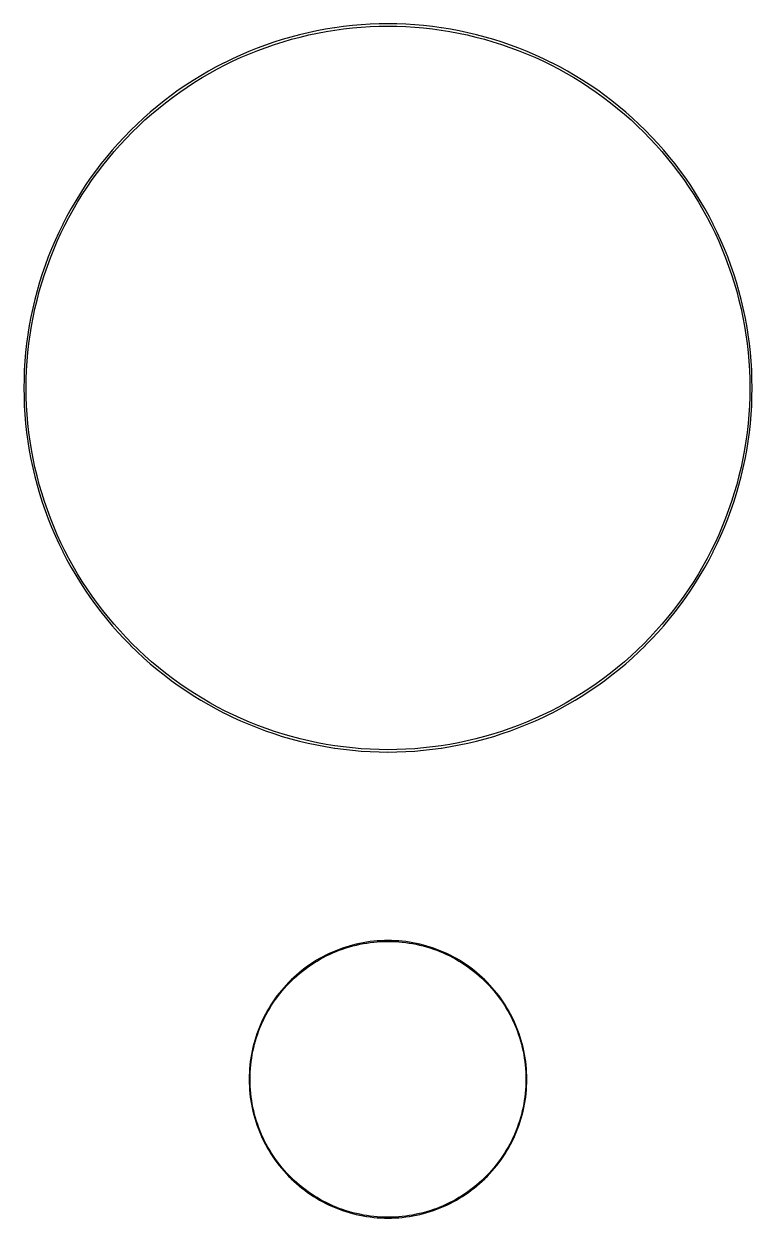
# Model space of a CAD drawing. Extents: x 6 to 66, y 0 to 129.
# Drawn here: x 21.89 to 29.92, y 35.19 to 48.35 of the extents above; entities that cross this region are included whole.
import ezdxf

# ---------------------------------------------------------------- set-up
doc = ezdxf.new("R2010")
doc.units = 0

msp = doc.modelspace()

# ---------------------------------------------------------------- linework, layer by layer
at = {"color": 34, "true_color": 0x008000}
for points in [[(25.80589, 48.3489, 0), (25.70759, 48.34534, 0), (25.6098, 48.33924, 0), (25.51176, 48.33086, 0), (25.41422, 48.32019, 0), (25.31694, 48.30699, 0), (25.31301, 48.30636, 0), (25.21624, 48.29062, 0), (25.11972, 48.27258, 0), (25.02371, 48.25226, 0), (24.9282, 48.22966, 0), (24.83321, 48.20476, 0), (24.73897, 48.17733, 0), (24.64525, 48.14761, 0), (24.55254, 48.11561, 0), (24.46033, 48.08157, 0), (24.3694, 48.045, 0), (24.27898, 48.00639, 0), (24.18982, 47.9655, 0), (24.10169, 47.92232, 0), (24.09815, 47.92051, 0), (24.01077, 47.8753, 0), (23.92492, 47.82806, 0), (23.84008, 47.77878, 0), (23.75652, 47.72722, 0), (23.67422, 47.67362, 0), (23.59319, 47.618, 0), (23.51369, 47.56059, 0), (23.43546, 47.50116, 0), (23.35901, 47.43969, 0), (23.28382, 47.3767, 0), (23.21016, 47.31142, 0), (23.13828, 47.24462, 0), (23.06792, 47.17629, 0), (23.06511, 47.17348, 0), (22.99679, 47.10312, 0), (22.92998, 47.03124, 0), (22.86471, 46.95758, 0), (22.80171, 46.8824, 0), (22.74025, 46.80594, 0), (22.68081, 46.72771, 0), (22.62341, 46.64821, 0), (22.56778, 46.56718, 0), (22.51419, 46.48489, 0), (22.46262, 46.40132, 0), (22.41335, 46.31649, 0), (22.3661, 46.23063, 0), (22.32089, 46.14326, 0), (22.31909, 46.13972, 0), (22.27591, 46.05158, 0), (22.23501, 45.96243, 0), (22.19641, 45.872, 0), (22.15983, 45.78107, 0), (22.12579, 45.68887, 0), (22.09379, 45.59616, 0), (22.06407, 45.50243, 0), (22.03664, 45.4082, 0), (22.01175, 45.3132, 0), (21.98914, 45.2177, 0), (21.96882, 45.12169, 0), (21.95079, 45.02517, 0), (21.93504, 44.92839, 0), (21.93442, 44.92447, 0), (21.92121, 44.82719, 0), (21.91054, 44.72965, 0), (21.90216, 44.6316, 0), (21.89607, 44.53382, 0), (21.89251, 44.43552, 0), (21.89124, 44.33747, 0), (21.89251, 44.23943, 0), (21.89607, 44.14113, 0), (21.90216, 44.04334, 0), (21.91054, 43.9453, 0), (21.92121, 43.84776, 0), (21.93442, 43.75048, 0), (21.93504, 43.74655, 0), (21.95079, 43.64978, 0), (21.96882, 43.55326, 0), (21.98914, 43.45725, 0), (22.01175, 43.36174, 0), (22.03664, 43.26675, 0), (22.06407, 43.17251, 0), (22.09379, 43.07879, 0), (22.12579, 42.98608, 0), (22.15983, 42.89388, 0), (22.19641, 42.80294, 0), (22.23501, 42.71252, 0), (22.27591, 42.62337, 0), (22.31909, 42.53523, 0), (22.32089, 42.53169, 0), (22.3661, 42.44431, 0), (22.41335, 42.35846, 0), (22.46262, 42.27362, 0), (22.51419, 42.19006, 0), (22.56778, 42.10776, 0), (22.62341, 42.02674, 0), (22.68081, 41.94723, 0), (22.74025, 41.869, 0), (22.80171, 41.79255, 0), (22.86471, 41.71736, 0), (22.92998, 41.6437, 0), (22.99679, 41.57182, 0), (23.06511, 41.50146, 0), (23.06792, 41.49865, 0), (23.13828, 41.43033, 0), (23.21016, 41.36352, 0), (23.28382, 41.29825, 0), (23.35901, 41.23525, 0), (23.43546, 41.17378, 0), (23.51369, 41.11435, 0), (23.59319, 41.05695, 0), (23.67422, 41.00132, 0), (23.75652, 40.94773, 0), (23.84008, 40.89617, 0), (23.92492, 40.84689, 0), (24.01077, 40.79965, 0), (24.09815, 40.75443, 0), (24.10169, 40.75263, 0), (24.18982, 40.70944, 0), (24.27898, 40.66856, 0), (24.3694, 40.62995, 0), (24.46033, 40.59337, 0), (24.55254, 40.55934, 0), (24.64525, 40.52733, 0), (24.73897, 40.49761, 0), (24.83321, 40.47018, 0), (24.9282, 40.44529, 0), (25.02371, 40.42268, 0), (25.11972, 40.40236, 0), (25.21624, 40.38433, 0), (25.31301, 40.36858, 0), (25.31694, 40.36795, 0), (25.41422, 40.35475, 0), (25.51176, 40.34409, 0), (25.6098, 40.3357, 0), (25.70759, 40.32961, 0), (25.80589, 40.32605, 0), (25.90393, 40.32477, 0), (26.00198, 40.32605, 0), (26.10027, 40.32961, 0), (26.19806, 40.3357, 0), (26.29611, 40.34409, 0), (26.39364, 40.35475, 0), (26.49093, 40.36795, 0), (26.49485, 40.36858, 0), (26.59162, 40.38433, 0), (26.68814, 40.40236, 0), (26.78416, 40.42268, 0), (26.87966, 40.44529, 0), (26.97466, 40.47018, 0), (27.06889, 40.49761, 0), (27.16262, 40.52733, 0), (27.25533, 40.55934, 0), (27.34753, 40.59337, 0), (27.43846, 40.62995, 0), (27.52888, 40.66856, 0), (27.61804, 40.70944, 0), (27.70618, 40.75263, 0), (27.70972, 40.75443, 0), (27.79709, 40.79965, 0), (27.88294, 40.84689, 0), (27.96778, 40.89617, 0), (28.05135, 40.94773, 0), (28.13364, 41.00132, 0), (28.21467, 41.05695, 0), (28.29417, 41.11435, 0), (28.3724, 41.17378, 0), (28.44886, 41.23525, 0), (28.52404, 41.29825, 0), (28.5977, 41.36352, 0), (28.66958, 41.43033, 0), (28.73994, 41.49865, 0), (28.74275, 41.50146, 0), (28.81108, 41.57182, 0), (28.87788, 41.6437, 0), (28.94316, 41.71736, 0), (29.00615, 41.79255, 0), (29.06762, 41.869, 0), (29.12705, 41.94723, 0), (29.18446, 42.02674, 0), (29.24008, 42.10776, 0), (29.29368, 42.19006, 0), (29.34524, 42.27362, 0), (29.39451, 42.35846, 0), (29.44176, 42.44431, 0), (29.48697, 42.53169, 0), (29.48877, 42.53523, 0), (29.53195, 42.62337, 0), (29.57285, 42.71252, 0), (29.61146, 42.80294, 0), (29.64803, 42.89388, 0), (29.68207, 42.98608, 0), (29.71407, 43.07879, 0), (29.74379, 43.17251, 0), (29.77122, 43.26675, 0), (29.79611, 43.36174, 0), (29.81872, 43.45725, 0), (29.83904, 43.55326, 0), (29.85707, 43.64978, 0), (29.87282, 43.74655, 0), (29.87344, 43.75048, 0), (29.88665, 43.84776, 0), (29.89732, 43.9453, 0), (29.9057, 44.04334, 0), (29.9118, 44.14113, 0), (29.91535, 44.23943, 0), (29.91662, 44.33747, 0), (29.91535, 44.43552, 0), (29.9118, 44.53382, 0), (29.9057, 44.6316, 0), (29.89732, 44.72965, 0), (29.88665, 44.82719, 0), (29.87344, 44.92447, 0), (29.87282, 44.92839, 0), (29.85707, 45.02517, 0), (29.83904, 45.12169, 0), (29.81872, 45.2177, 0), (29.79611, 45.3132, 0), (29.77122, 45.4082, 0), (29.74379, 45.50243, 0), (29.71407, 45.59616, 0), (29.68207, 45.68887, 0), (29.64803, 45.78107, 0), (29.61146, 45.872, 0), (29.57285, 45.96243, 0), (29.53195, 46.05158, 0), (29.48877, 46.13972, 0), (29.48697, 46.14326, 0), (29.44176, 46.23063, 0), (29.39451, 46.31649, 0), (29.34524, 46.40132, 0), (29.29368, 46.48489, 0), (29.24008, 46.56718, 0), (29.18446, 46.64821, 0), (29.12705, 46.72771, 0), (29.06762, 46.80594, 0), (29.00615, 46.8824, 0), (28.94316, 46.95758, 0), (28.87788, 47.03124, 0), (28.81108, 47.10312, 0), (28.74275, 47.17348, 0), (28.73994, 47.17629, 0), (28.66958, 47.24462, 0), (28.5977, 47.31142, 0), (28.52404, 47.3767, 0), (28.44886, 47.43969, 0), (28.3724, 47.50116, 0), (28.29417, 47.56059, 0), (28.21467, 47.618, 0), (28.13364, 47.67362, 0), (28.05135, 47.72722, 0), (27.96778, 47.77878, 0), (27.88294, 47.82806, 0), (27.79709, 47.8753, 0), (27.70972, 47.92051, 0), (27.70618, 47.92232, 0), (27.61804, 47.9655, 0), (27.52888, 48.00639, 0), (27.43846, 48.045, 0), (27.34753, 48.08157, 0), (27.25533, 48.11561, 0), (27.16262, 48.14761, 0), (27.06889, 48.17733, 0), (26.97466, 48.20476, 0), (26.87966, 48.22966, 0), (26.78416, 48.25226, 0), (26.68814, 48.27258, 0), (26.59162, 48.29062, 0), (26.49485, 48.30636, 0), (26.49093, 48.30699, 0), (26.39364, 48.32019, 0), (26.29611, 48.33086, 0), (26.19806, 48.33924, 0), (26.10027, 48.34534, 0), (26.00198, 48.3489, 0), (25.90393, 48.35017, 0), (25.80589, 48.3489, 0)], [(26.10027, 40.35501, 0), (26.00198, 40.35145, 0), (25.90393, 40.35018, 0), (25.80589, 40.35145, 0), (25.70759, 40.35501, 0), (25.6098, 40.3611, 0), (25.51176, 40.36949, 0), (25.41422, 40.38015, 0), (25.31761, 40.39327, 0), (25.22409, 40.40849, 0), (25.12757, 40.42651, 0), (25.03156, 40.44684, 0), (24.93605, 40.46945, 0), (24.84106, 40.49434, 0), (24.74682, 40.52176, 0), (24.6531, 40.55149, 0), (24.56039, 40.58348, 0), (24.46818, 40.61753, 0), (24.37725, 40.65411, 0), (24.28683, 40.69271, 0), (24.19767, 40.73361, 0), (24.11034, 40.7764, 0), (24.0257, 40.8202, 0), (23.93985, 40.86744, 0), (23.85501, 40.91672, 0), (23.77145, 40.96828, 0), (23.68915, 41.02187, 0), (23.60812, 41.0775, 0), (23.52862, 41.1349, 0), (23.45039, 41.19433, 0), (23.37394, 41.2558, 0), (23.29875, 41.3188, 0), (23.22509, 41.38407, 0), (23.15321, 41.45088, 0), (23.08428, 41.51782, 0), (23.01734, 41.58675, 0), (22.95053, 41.65863, 0), (22.88526, 41.73229, 0), (22.82226, 41.80748, 0), (22.7608, 41.88393, 0), (22.70136, 41.96216, 0), (22.64396, 42.04167, 0), (22.58833, 42.12269, 0), (22.53474, 42.20499, 0), (22.48317, 42.28855, 0), (22.4339, 42.37339, 0), (22.38665, 42.45924, 0), (22.34287, 42.54386, 0), (22.30007, 42.63122, 0), (22.25917, 42.72037, 0), (22.22056, 42.81079, 0), (22.18399, 42.90173, 0), (22.14995, 42.99393, 0), (22.11795, 43.08664, 0), (22.08823, 43.18036, 0), (22.0608, 43.2746, 0), (22.03591, 43.36959, 0), (22.0133, 43.4651, 0), (21.99298, 43.56111, 0), (21.97495, 43.65763, 0), (21.95973, 43.75115, 0), (21.94661, 43.84776, 0), (21.93594, 43.9453, 0), (21.92756, 44.04334, 0), (21.92147, 44.14113, 0), (21.91791, 44.23943, 0), (21.91664, 44.33747, 0), (21.91791, 44.43552, 0), (21.92147, 44.53382, 0), (21.92756, 44.6316, 0), (21.93594, 44.72965, 0), (21.94661, 44.82719, 0), (21.95972, 44.92374, 0), (21.97495, 45.01732, 0), (21.99298, 45.11384, 0), (22.0133, 45.20985, 0), (22.03591, 45.30535, 0), (22.0608, 45.40035, 0), (22.08823, 45.49458, 0), (22.11795, 45.58831, 0), (22.14995, 45.68102, 0), (22.18399, 45.77322, 0), (22.22056, 45.86415, 0), (22.25917, 45.95458, 0), (22.30007, 46.04373, 0), (22.34286, 46.13108, 0), (22.38665, 46.2157, 0), (22.4339, 46.30156, 0), (22.48317, 46.38639, 0), (22.53474, 46.46996, 0), (22.58833, 46.55225, 0), (22.64396, 46.63328, 0), (22.70136, 46.71278, 0), (22.7608, 46.79101, 0), (22.82226, 46.86747, 0), (22.88526, 46.94265, 0), (22.95053, 47.01631, 0), (23.01734, 47.08819, 0), (23.08428, 47.15713, 0), (23.15321, 47.22407, 0), (23.22509, 47.29087, 0), (23.29875, 47.35615, 0), (23.37394, 47.41914, 0), (23.45039, 47.48061, 0), (23.52862, 47.54004, 0), (23.60812, 47.59745, 0), (23.68915, 47.65307, 0), (23.77145, 47.70667, 0), (23.85501, 47.75823, 0), (23.93985, 47.80751, 0), (24.0257, 47.85475, 0), (24.11069, 47.89872, 0), (24.19767, 47.94134, 0), (24.28683, 47.98223, 0), (24.37725, 48.02084, 0), (24.46818, 48.05742, 0), (24.56039, 48.09145, 0), (24.6531, 48.12346, 0), (24.74682, 48.15317, 0), (24.84106, 48.18061, 0), (24.93605, 48.2055, 0), (25.03156, 48.2281, 0), (25.12757, 48.24842, 0), (25.22409, 48.26646, 0), (25.31724, 48.28162, 0), (25.41422, 48.29479, 0), (25.51176, 48.30546, 0), (25.6098, 48.31384, 0), (25.70759, 48.31994, 0), (25.80589, 48.3235, 0), (25.90393, 48.32476, 0), (26.00198, 48.3235, 0), (26.10027, 48.31994, 0), (26.19806, 48.31384, 0), (26.29611, 48.30546, 0), (26.39364, 48.29479, 0), (26.49057, 48.28163, 0), (26.58377, 48.26646, 0), (26.68029, 48.24842, 0), (26.77631, 48.2281, 0), (26.87181, 48.2055, 0), (26.96681, 48.18061, 0), (27.06104, 48.15317, 0), (27.15477, 48.12346, 0), (27.24748, 48.09145, 0), (27.33968, 48.05742, 0), (27.43061, 48.02084, 0), (27.52103, 47.98223, 0), (27.61019, 47.94134, 0), (27.69718, 47.89873, 0), (27.78216, 47.85475, 0), (27.86801, 47.80751, 0), (27.95285, 47.75823, 0), (28.03642, 47.70667, 0), (28.11871, 47.65307, 0), (28.19974, 47.59745, 0), (28.27924, 47.54004, 0), (28.35747, 47.48061, 0), (28.43393, 47.41914, 0), (28.50911, 47.35615, 0), (28.58277, 47.29087, 0), (28.65465, 47.22407, 0), (28.72358, 47.15712, 0), (28.79053, 47.08819, 0), (28.85733, 47.01631, 0), (28.92261, 46.94265, 0), (28.9856, 46.86747, 0), (29.04707, 46.79101, 0), (29.1065, 46.71278, 0), (29.16391, 46.63328, 0), (29.21953, 46.55225, 0), (29.27313, 46.46996, 0), (29.32469, 46.38639, 0), (29.37396, 46.30156, 0), (29.42121, 46.2157, 0), (29.46519, 46.13072, 0), (29.5078, 46.04373, 0), (29.54869, 45.95458, 0), (29.5873, 45.86415, 0), (29.62387, 45.77322, 0), (29.65791, 45.68102, 0), (29.68991, 45.58831, 0), (29.71963, 45.49458, 0), (29.74706, 45.40035, 0), (29.77196, 45.30535, 0), (29.79456, 45.20985, 0), (29.81488, 45.11384, 0), (29.83292, 45.01732, 0), (29.84814, 44.92376, 0), (29.86125, 44.82719, 0), (29.87192, 44.72965, 0), (29.8803, 44.6316, 0), (29.8864, 44.53382, 0), (29.88995, 44.43552, 0), (29.89122, 44.33747, 0), (29.88995, 44.23943, 0), (29.8864, 44.14113, 0), (29.8803, 44.04334, 0), (29.87192, 43.9453, 0), (29.86125, 43.84776, 0), (29.84813, 43.75114, 0), (29.83292, 43.65763, 0), (29.81488, 43.56111, 0), (29.79456, 43.4651, 0), (29.77196, 43.36959, 0), (29.74706, 43.2746, 0), (29.71963, 43.18036, 0), (29.68991, 43.08664, 0), (29.65791, 42.99393, 0), (29.62387, 42.90173, 0), (29.5873, 42.81079, 0), (29.54869, 42.72037, 0), (29.5078, 42.63122, 0), (29.46518, 42.54423, 0), (29.42121, 42.45924, 0), (29.37396, 42.37339, 0), (29.32469, 42.28855, 0), (29.27313, 42.20499, 0), (29.21953, 42.12269, 0), (29.16391, 42.04167, 0), (29.1065, 41.96216, 0), (29.04707, 41.88393, 0), (28.9856, 41.80748, 0), (28.92261, 41.73229, 0), (28.85733, 41.65863, 0), (28.79053, 41.58675, 0), (28.72359, 41.51782, 0), (28.65465, 41.45088, 0), (28.58277, 41.38407, 0), (28.50911, 41.3188, 0), (28.43393, 41.2558, 0), (28.35747, 41.19433, 0), (28.27924, 41.1349, 0), (28.19974, 41.0775, 0), (28.11871, 41.02187, 0), (28.03642, 40.96828, 0), (27.95285, 40.91672, 0), (27.86801, 40.86744, 0), (27.78216, 40.8202, 0), (27.69753, 40.7764, 0), (27.61019, 40.73361, 0), (27.52103, 40.69271, 0), (27.43061, 40.65411, 0), (27.33968, 40.61753, 0), (27.24748, 40.58348, 0), (27.15477, 40.55149, 0), (27.06104, 40.52176, 0), (26.96681, 40.49434, 0), (26.87181, 40.46945, 0), (26.77631, 40.44684, 0), (26.68029, 40.42651, 0), (26.58377, 40.40849, 0), (26.4902, 40.39326, 0), (26.39364, 40.38015, 0), (26.29611, 40.36949, 0), (26.19806, 40.3611, 0), (26.10027, 40.35501, 0)], [(25.86456, 38.24693, 0), (25.82545, 38.24541, 0), (25.78633, 38.24287, 0), (25.74721, 38.23931, 0), (25.7081, 38.23474, 0), (25.66924, 38.22914, 0), (25.6677, 38.22891, 0), (25.6291, 38.22256, 0), (25.59049, 38.21494, 0), (25.55213, 38.20631, 0), (25.51403, 38.19691, 0), (25.47619, 38.18649, 0), (25.4386, 38.17506, 0), (25.40126, 38.16261, 0), (25.36443, 38.14916, 0), (25.32785, 38.13492, 0), (25.29178, 38.11969, 0), (25.25597, 38.10344, 0), (25.22066, 38.08641, 0), (25.21928, 38.08571, 0), (25.18423, 38.06768, 0), (25.14994, 38.04863, 0), (25.11591, 38.02882, 0), (25.08263, 38.00824, 0), (25.04961, 37.98664, 0), (25.01735, 37.9643, 0), (24.9856, 37.94119, 0), (24.95462, 37.91731, 0), (24.92414, 37.89242, 0), (24.89416, 37.86701, 0), (24.86521, 37.8406, 0), (24.83676, 37.81368, 0), (24.80772, 37.78464, 0), (24.7808, 37.7562, 0), (24.75438, 37.72724, 0), (24.72898, 37.69727, 0), (24.70409, 37.66679, 0), (24.68022, 37.6358, 0), (24.6571, 37.60405, 0), (24.63475, 37.57179, 0), (24.61316, 37.53877, 0), (24.59259, 37.5055, 0), (24.57277, 37.47146, 0), (24.55372, 37.43717, 0), (24.53569, 37.40211, 0), (24.53499, 37.40074, 0), (24.51797, 37.36543, 0), (24.50171, 37.32962, 0), (24.48647, 37.29355, 0), (24.47225, 37.25698, 0), (24.45879, 37.22014, 0), (24.44634, 37.18281, 0), (24.43491, 37.14522, 0), (24.4245, 37.10737, 0), (24.4151, 37.06927, 0), (24.40646, 37.03092, 0), (24.39884, 36.99231, 0), (24.39249, 36.9537, 0), (24.39225, 36.95217, 0), (24.38666, 36.91331, 0), (24.38209, 36.87419, 0), (24.37853, 36.83508, 0), (24.37599, 36.79596, 0), (24.37447, 36.75683, 0), (24.37396, 36.71747, 0), (24.37447, 36.6781, 0), (24.37599, 36.63899, 0), (24.37853, 36.59987, 0), (24.38209, 36.56075, 0), (24.38666, 36.52164, 0), (24.39225, 36.48278, 0), (24.39249, 36.48125, 0), (24.39884, 36.44263, 0), (24.40646, 36.40403, 0), (24.4151, 36.36567, 0), (24.4245, 36.32757, 0), (24.43491, 36.28973, 0), (24.44634, 36.25213, 0), (24.45879, 36.21479, 0), (24.47225, 36.17797, 0), (24.48647, 36.14139, 0), (24.50171, 36.10533, 0), (24.51797, 36.06951, 0), (24.53499, 36.03421, 0), (24.53569, 36.03282, 0), (24.55372, 35.99777, 0), (24.57277, 35.96347, 0), (24.59259, 35.92945, 0), (24.61316, 35.89617, 0), (24.63475, 35.86314, 0), (24.6571, 35.8309, 0), (24.68022, 35.79914, 0), (24.70409, 35.76816, 0), (24.72898, 35.73767, 0), (24.75438, 35.70771, 0), (24.7808, 35.67875, 0), (24.80772, 35.6503, 0), (24.80882, 35.6492, 0), (24.83565, 35.62238, 0), (24.83566, 35.62236, 0), (24.83676, 35.62127, 0), (24.86521, 35.59434, 0), (24.89416, 35.56792, 0), (24.92414, 35.54253, 0), (24.95462, 35.51762, 0), (24.9856, 35.49376, 0), (25.01735, 35.47064, 0), (25.04961, 35.44829, 0), (25.08263, 35.42669, 0), (25.11591, 35.40612, 0), (25.14994, 35.38632, 0), (25.18423, 35.36727, 0), (25.18561, 35.36656, 0), (25.21928, 35.34923, 0), (25.22066, 35.34852, 0), (25.25597, 35.33151, 0), (25.29178, 35.31525, 0), (25.32785, 35.30001, 0), (25.36443, 35.28579, 0), (25.40126, 35.27232, 0), (25.4386, 35.25988, 0), (25.47619, 35.24845, 0), (25.51403, 35.23804, 0), (25.55213, 35.22864, 0), (25.59049, 35.22, 0), (25.6291, 35.21238, 0), (25.6677, 35.20603, 0), (25.66924, 35.20579, 0), (25.7081, 35.2002, 0), (25.74721, 35.19563, 0), (25.78633, 35.19207, 0), (25.82545, 35.18954, 0), (25.86456, 35.18801, 0), (25.90393, 35.1875, 0), (25.9433, 35.18801, 0), (25.98242, 35.18954, 0), (26.02153, 35.19207, 0), (26.06065, 35.19563, 0), (26.09976, 35.2002, 0), (26.13863, 35.20579, 0), (26.14016, 35.20603, 0), (26.17877, 35.21238, 0), (26.21737, 35.22, 0), (26.25573, 35.22864, 0), (26.29383, 35.23804, 0), (26.33167, 35.24845, 0), (26.36927, 35.25988, 0), (26.4066, 35.27232, 0), (26.44343, 35.28579, 0), (26.48001, 35.30001, 0), (26.51608, 35.31525, 0), (26.55189, 35.33151, 0), (26.5872, 35.34852, 0), (26.58858, 35.34923, 0), (26.62225, 35.36656, 0), (26.62363, 35.36727, 0), (26.65792, 35.38632, 0), (26.69196, 35.40612, 0), (26.72523, 35.42669, 0), (26.75825, 35.44829, 0), (26.79051, 35.47064, 0), (26.82226, 35.49376, 0), (26.85325, 35.51762, 0), (26.88373, 35.54253, 0), (26.9137, 35.56792, 0), (26.94265, 35.59434, 0), (26.9711, 35.62127, 0), (26.9722, 35.62236, 0), (26.97221, 35.62238, 0), (26.99904, 35.6492, 0), (27.00014, 35.6503, 0), (27.02706, 35.67875, 0), (27.05348, 35.70771, 0), (27.07888, 35.73767, 0), (27.10377, 35.76816, 0), (27.12765, 35.79914, 0), (27.15076, 35.8309, 0), (27.17311, 35.86314, 0), (27.1947, 35.89617, 0), (27.21528, 35.92945, 0), (27.23509, 35.96347, 0), (27.25414, 35.99777, 0), (27.27217, 36.03282, 0), (27.27288, 36.03421, 0), (27.28989, 36.06951, 0), (27.30615, 36.10533, 0), (27.32139, 36.14139, 0), (27.33561, 36.17797, 0), (27.34908, 36.21479, 0), (27.36152, 36.25213, 0), (27.37295, 36.28973, 0), (27.38337, 36.32757, 0), (27.39276, 36.36567, 0), (27.4014, 36.40403, 0), (27.40902, 36.44263, 0), (27.41537, 36.48125, 0), (27.41561, 36.48278, 0), (27.4212, 36.52164, 0), (27.42577, 36.56075, 0), (27.42933, 36.59987, 0), (27.43187, 36.63899, 0), (27.43339, 36.6781, 0), (27.4339, 36.71747, 0), (27.43339, 36.75683, 0), (27.43187, 36.79596, 0), (27.42933, 36.83508, 0), (27.42577, 36.87419, 0), (27.4212, 36.91331, 0), (27.41561, 36.95217, 0), (27.41537, 36.9537, 0), (27.40902, 36.99231, 0), (27.4014, 37.03092, 0), (27.39276, 37.06927, 0), (27.38337, 37.10737, 0), (27.37295, 37.14522, 0), (27.36152, 37.18281, 0), (27.34908, 37.22014, 0), (27.33561, 37.25698, 0), (27.32139, 37.29355, 0), (27.30615, 37.32962, 0), (27.28989, 37.36543, 0), (27.27288, 37.40074, 0), (27.27217, 37.40211, 0), (27.25414, 37.43717, 0), (27.23509, 37.47146, 0), (27.21528, 37.5055, 0), (27.1947, 37.53877, 0), (27.17311, 37.57179, 0), (27.15076, 37.60405, 0), (27.12765, 37.6358, 0), (27.10377, 37.66679, 0), (27.07888, 37.69727, 0), (27.05348, 37.72724, 0), (27.02706, 37.7562, 0), (27.00014, 37.78464, 0), (26.9711, 37.81368, 0), (26.94265, 37.8406, 0), (26.9137, 37.86701, 0), (26.88373, 37.89242, 0), (26.85325, 37.91731, 0), (26.82226, 37.94119, 0), (26.79051, 37.9643, 0), (26.75825, 37.98664, 0), (26.72523, 38.00824, 0), (26.69196, 38.02882, 0), (26.65792, 38.04863, 0), (26.62363, 38.06768, 0), (26.58858, 38.08571, 0), (26.5872, 38.08641, 0), (26.55189, 38.10344, 0), (26.51608, 38.11969, 0), (26.48001, 38.13492, 0), (26.44343, 38.14916, 0), (26.4066, 38.16261, 0), (26.36927, 38.17506, 0), (26.33167, 38.18649, 0), (26.29383, 38.19691, 0), (26.25573, 38.20631, 0), (26.21737, 38.21494, 0), (26.17877, 38.22256, 0), (26.14016, 38.22891, 0), (26.13863, 38.22914, 0), (26.09976, 38.23474, 0), (26.06065, 38.23931, 0), (26.02153, 38.24287, 0), (25.98242, 38.24541, 0), (25.9433, 38.24693, 0), (25.90393, 38.24743, 0), (25.86456, 38.24693, 0)], [(25.98242, 35.19944, 0), (25.9433, 35.19792, 0), (25.90393, 35.19741, 0), (25.86456, 35.19792, 0), (25.82545, 35.19944, 0), (25.78633, 35.20198, 0), (25.74721, 35.20554, 0), (25.7081, 35.21011, 0), (25.6698, 35.21562, 0), (25.63216, 35.22181, 0), (25.59355, 35.22943, 0), (25.5552, 35.23805, 0), (25.5171, 35.24745, 0), (25.47925, 35.25786, 0), (25.44166, 35.2693, 0), (25.40432, 35.28175, 0), (25.36749, 35.2952, 0), (25.33091, 35.30944, 0), (25.29485, 35.32468, 0), (25.25903, 35.34093, 0), (25.22402, 35.35781, 0), (25.19005, 35.37527, 0), (25.15576, 35.39432, 0), (25.12173, 35.41414, 0), (25.08845, 35.43472, 0), (25.05543, 35.45631, 0), (25.02318, 35.47866, 0), (24.99143, 35.50177, 0), (24.96044, 35.52565, 0), (24.92996, 35.55054, 0), (24.89999, 35.57594, 0), (24.87103, 35.60235, 0), (24.84258, 35.62928, 0), (24.81574, 35.65612, 0), (24.78881, 35.68457, 0), (24.7624, 35.71353, 0), (24.737, 35.74349, 0), (24.71211, 35.77398, 0), (24.68823, 35.80496, 0), (24.66512, 35.83672, 0), (24.64276, 35.86898, 0), (24.62117, 35.902, 0), (24.6006, 35.93527, 0), (24.58079, 35.96931, 0), (24.56174, 36.0036, 0), (24.54441, 36.03726, 0), (24.54441, 36.03727, 0), (24.52739, 36.07257, 0), (24.51113, 36.10839, 0), (24.49589, 36.14446, 0), (24.48167, 36.18103, 0), (24.46821, 36.21786, 0), (24.45576, 36.2552, 0), (24.44433, 36.29278, 0), (24.43392, 36.33064, 0), (24.42452, 36.36874, 0), (24.41588, 36.40708, 0), (24.40826, 36.4457, 0), (24.40216, 36.48278, 0), (24.39657, 36.52164, 0), (24.392, 36.56075, 0), (24.38844, 36.59987, 0), (24.3859, 36.63899, 0), (24.38438, 36.6781, 0), (24.38387, 36.71747, 0), (24.38438, 36.75683, 0), (24.3859, 36.79596, 0), (24.38844, 36.83508, 0), (24.392, 36.87419, 0), (24.39657, 36.91331, 0), (24.40215, 36.95209, 0), (24.40826, 36.98925, 0), (24.41588, 37.02785, 0), (24.42452, 37.06621, 0), (24.43392, 37.10431, 0), (24.44433, 37.14215, 0), (24.45576, 37.17975, 0), (24.46821, 37.21708, 0), (24.48167, 37.2539, 0), (24.49589, 37.29049, 0), (24.51113, 37.32656, 0), (24.52739, 37.36237, 0), (24.54433, 37.39752, 0), (24.56174, 37.43135, 0), (24.58079, 37.46564, 0), (24.6006, 37.49968, 0), (24.62117, 37.53295, 0), (24.64276, 37.56597, 0), (24.66512, 37.59823, 0), (24.68823, 37.62998, 0), (24.71211, 37.66097, 0), (24.737, 37.69145, 0), (24.7624, 37.72142, 0), (24.78881, 37.75036, 0), (24.81574, 37.77882, 0), (24.84295, 37.80602, 0), (24.87103, 37.83259, 0), (24.89999, 37.85901, 0), (24.92996, 37.88441, 0), (24.96044, 37.9093, 0), (24.99143, 37.93316, 0), (25.02318, 37.95629, 0), (25.05543, 37.97864, 0), (25.08845, 38.00023, 0), (25.12173, 38.0208, 0), (25.15576, 38.04061, 0), (25.19005, 38.05966, 0), (25.22404, 38.07715, 0), (25.25903, 38.094, 0), (25.29485, 38.11027, 0), (25.33091, 38.12551, 0), (25.36749, 38.13973, 0), (25.40432, 38.1532, 0), (25.44166, 38.16564, 0), (25.47925, 38.17707, 0), (25.5171, 38.18748, 0), (25.5552, 38.19688, 0), (25.59355, 38.20552, 0), (25.63216, 38.21314, 0), (25.6698, 38.21933, 0), (25.7081, 38.22484, 0), (25.74721, 38.22941, 0), (25.78633, 38.23296, 0), (25.82545, 38.2355, 0), (25.86456, 38.23702, 0), (25.90393, 38.23754, 0), (25.9433, 38.23702, 0), (25.98242, 38.2355, 0), (26.02153, 38.23296, 0), (26.06065, 38.22941, 0), (26.09976, 38.22484, 0), (26.13806, 38.21933, 0), (26.1757, 38.21314, 0), (26.21431, 38.20552, 0), (26.25267, 38.19688, 0), (26.29077, 38.18748, 0), (26.32861, 38.17707, 0), (26.3662, 38.16564, 0), (26.40354, 38.1532, 0), (26.44037, 38.13973, 0), (26.47695, 38.12551, 0), (26.51302, 38.11027, 0), (26.54883, 38.094, 0), (26.58383, 38.07715, 0), (26.61781, 38.05966, 0), (26.6521, 38.04061, 0), (26.68613, 38.0208, 0), (26.71941, 38.00023, 0), (26.75243, 37.97864, 0), (26.78469, 37.95629, 0), (26.81644, 37.93316, 0), (26.84742, 37.9093, 0), (26.8779, 37.88441, 0), (26.90788, 37.85901, 0), (26.93683, 37.83259, 0), (26.96528, 37.80567, 0), (26.99211, 37.77884, 0), (26.99212, 37.77882, 0), (27.01905, 37.75036, 0), (27.04546, 37.72142, 0), (27.07086, 37.69145, 0), (27.09576, 37.66097, 0), (27.11963, 37.62998, 0), (27.14275, 37.59823, 0), (27.1651, 37.56597, 0), (27.18669, 37.53295, 0), (27.20726, 37.49968, 0), (27.22707, 37.46564, 0), (27.24612, 37.43135, 0), (27.26353, 37.39752, 0), (27.28047, 37.36237, 0), (27.29673, 37.32656, 0), (27.31197, 37.29049, 0), (27.32619, 37.2539, 0), (27.33965, 37.21708, 0), (27.3521, 37.17975, 0), (27.36353, 37.14215, 0), (27.37394, 37.10431, 0), (27.38334, 37.06621, 0), (27.39198, 37.02785, 0), (27.3996, 36.98925, 0), (27.40579, 36.95161, 0), (27.41129, 36.91331, 0), (27.41587, 36.87419, 0), (27.41942, 36.83508, 0), (27.42196, 36.79596, 0), (27.42349, 36.75683, 0), (27.42399, 36.71747, 0), (27.42349, 36.6781, 0), (27.42196, 36.63899, 0), (27.41942, 36.59987, 0), (27.41587, 36.56075, 0), (27.41129, 36.52164, 0), (27.40579, 36.48334, 0), (27.3996, 36.4457, 0), (27.39198, 36.40708, 0), (27.38334, 36.36874, 0), (27.37394, 36.33064, 0), (27.36353, 36.29278, 0), (27.3521, 36.2552, 0), (27.33965, 36.21786, 0), (27.32619, 36.18103, 0), (27.31197, 36.14446, 0), (27.29673, 36.10839, 0), (27.28047, 36.07257, 0), (27.26345, 36.03727, 0), (27.24612, 36.0036, 0), (27.22707, 35.96931, 0), (27.20726, 35.93527, 0), (27.18669, 35.902, 0), (27.1651, 35.86898, 0), (27.14275, 35.83672, 0), (27.11963, 35.80496, 0), (27.09576, 35.77398, 0), (27.07086, 35.74349, 0), (27.04546, 35.71353, 0), (27.01905, 35.68457, 0), (26.99212, 35.65612, 0), (26.96528, 35.62928, 0), (26.93683, 35.60235, 0), (26.90788, 35.57594, 0), (26.8779, 35.55054, 0), (26.84742, 35.52565, 0), (26.81644, 35.50177, 0), (26.78469, 35.47866, 0), (26.75243, 35.45631, 0), (26.71941, 35.43472, 0), (26.68613, 35.41414, 0), (26.6521, 35.39432, 0), (26.61781, 35.37527, 0), (26.58384, 35.35781, 0), (26.54883, 35.34093, 0), (26.51302, 35.32468, 0), (26.47695, 35.30944, 0), (26.44037, 35.2952, 0), (26.40354, 35.28175, 0), (26.3662, 35.2693, 0), (26.32861, 35.25786, 0), (26.29077, 35.24745, 0), (26.25267, 35.23805, 0), (26.21431, 35.22943, 0), (26.1757, 35.22181, 0), (26.13806, 35.21562, 0), (26.09976, 35.21011, 0), (26.06065, 35.20554, 0), (26.02153, 35.20198, 0), (25.98242, 35.19944, 0)]]:
    msp.add_polyline3d(points, close=True, dxfattribs=at)

doc.saveas('drawing.dxf')
